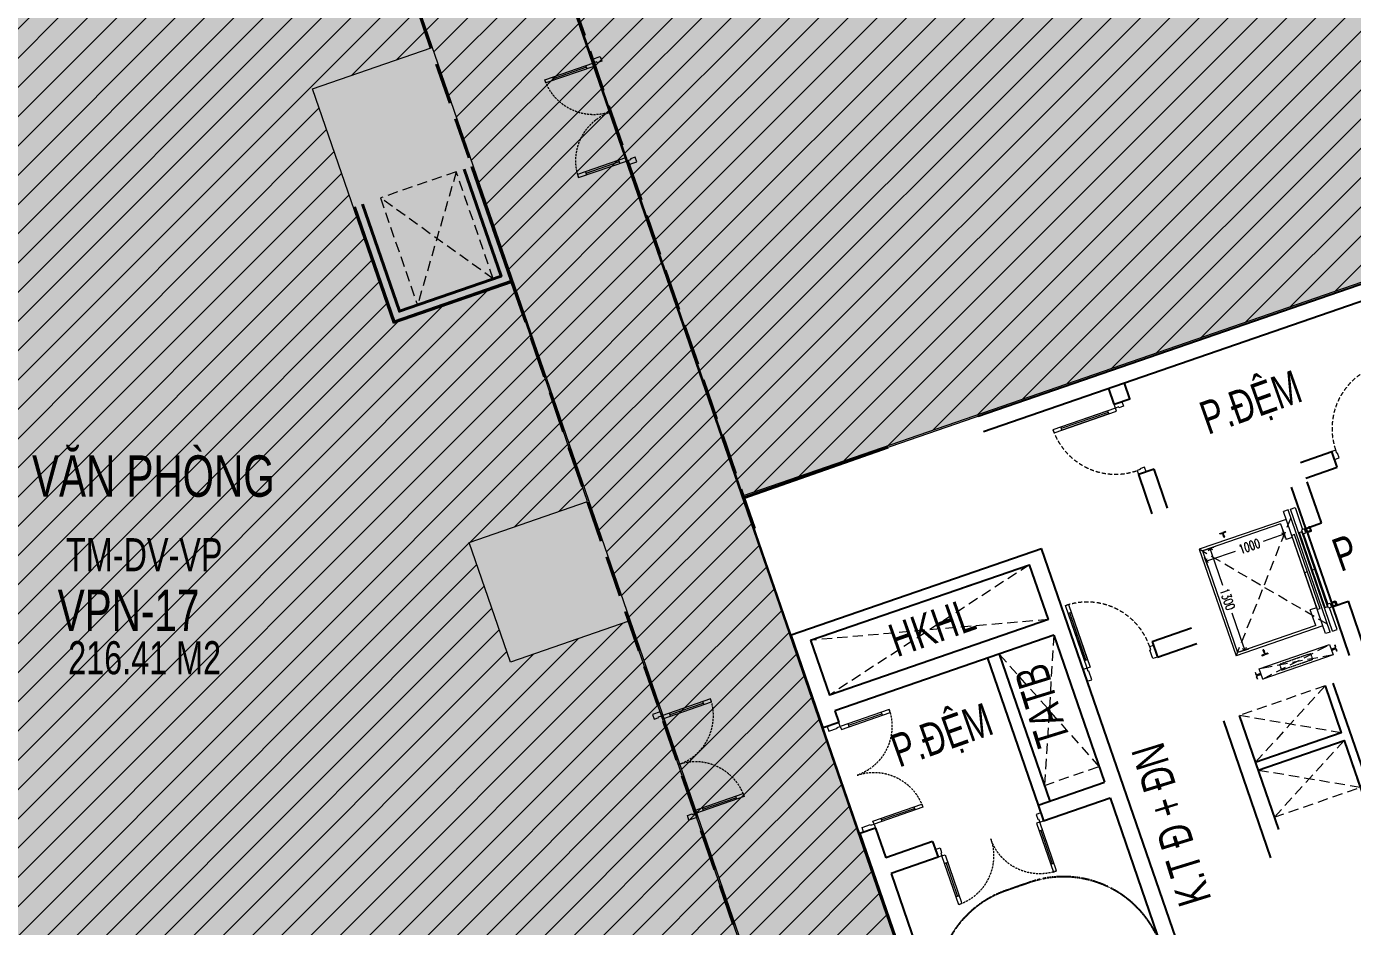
# Model space of a CAD drawing. Header units: millimetres. Extents: x -11451263 to 11578383104, y -507 to 1450429.
# Drawn here: x 12378644 to 12394672, y 1039488 to 1050364 of the extents above; entities that cross this region are included whole.
import ezdxf
from ezdxf.enums import TextEntityAlignment as Align

# ---------------------------------------------------------------- set-up
doc = ezdxf.new("R2010")
doc.units = ezdxf.units.MM
doc.header["$MEASUREMENT"] = 0
for name, pattern in [('DASH', [0.35, 0.25, -0.1]), ('HIDDEN', [0.375, 0.25, -0.125]), ('Xref_ST_MBDV Cot vach 30.7.2022$0$HIDDEN', [0.375, 0.25, -0.125]), ('Xref_ST_MBDV Cot vach 30.7.2022$0$HIDDEN2', [0.1875, 0.125, -0.0625]), ('Xref_ST_MBDV Cot vach 30.7.2022$0$PHANTOMX2', [5, 2.5, -0.5, 0.5, -0.5, 0.5, -0.5])]:
    doc.linetypes.add(name, pattern=pattern)
doc.layers.get('0').update_dxf_attribs({"linetype": 'CONTINUOUS', "lineweight": 13})
doc.layers.get('Defpoints').update_dxf_attribs({"color": 5, "linetype": 'CONTINUOUS', "lineweight": 13})
for name, color, linetype, lineweight in [('A-DOOR', 1, 'CONTINUOUS', 9), ('CUA', 37, 'CONTINUOUS', 13), ('DO DIEN TICH THONG THUY', 141, 'CONTINUOUS', 13), ('KT-Chu viet', 255, 'CONTINUOUS', 20), ('KT-Chu viet 2', 6, 'CONTINUOUS', 20), ('KT-Net cat', 1, 'CONTINUOUS', 40), ('KT-Net to mau', 159, 'CONTINUOUS', 18), ('SPE-MEP-HVAC', 140, 'CONTINUOUS', 0), ('Xref_ST_MBDV Cot vach 30.7.2022$0$CUA', 37, 'CONTINUOUS', 13), ('Xref_ST_MBDV Cot vach 30.7.2022$0$KT-Noi that', 36, 'CONTINUOUS', 9)]:
    doc.layers.add(name, color=color, linetype=linetype, lineweight=lineweight)
for name, color, linetype in [('Xref_ST_MBDV Cot vach 30.7.2022$0$KT-Net cot vach', 6, 'CONTINUOUS'), ('Xref_ST_MBDV Cot vach 30.7.2022$0$KT-Net manh', 139, 'CONTINUOUS'), ('Xref_ST_MBDV Cot vach 30.7.2022$0$KT-Text', 7, 'CONTINUOUS'), ('Xref_ST_MBDV Cot vach 30.7.2022$0$KT-Tuong', 1, 'CONTINUOUS')]:
    doc.layers.add(name, color=color, linetype=linetype)
doc.styles.add('Xref_ST_MBDV Cot vach 30.7.2022$0$Arial', font='arial.ttf', dxfattribs={"width": 0.7})
doc.styles.add('Xref_ST_MBDV Cot vach 30.7.2022$0$DIM', font='vnsimli.shx', dxfattribs={"width": 0.7})
doc.dimstyles.new('Xref_ST_MBDV Cot vach 30.7.2022$0$CCU 1-100 A1', dxfattribs={"dimscale": 100, "dimtxt": 2.2, "dimasz": 1, "dimexe": 1, "dimexo": 0, "dimgap": 1, "dimtad": 1, "dimdec": 0, "dimdsep": 46, "dimtxsty": 'Xref_ST_MBDV Cot vach 30.7.2022$0$DIM', "dimblk1": 'Xref_ST_MBDV Cot vach 30.7.2022$0$_ARCHTICK', "dimblk2": 'Xref_ST_MBDV Cot vach 30.7.2022$0$_ARCHTICK', "dimsah": 1, "dimcen": 0, "dimdle": 1, "dimclrd": 256, "dimclre": 256, "dimclrt": 31, "dimadec": 0, "dimazin": 0, "dimtfac": 1, "dimtdec": 0, "dimtix": 1, "dimtmove": 2, "dimatfit": 3, "dimldrblk": 'Xref_ST_MBDV Cot vach 30.7.2022$0$_ARCHTICK', "dimfxl": 0, "dimtolj": 1, "dimarcsym": 0})
pattern_1 = [(45, (0, 0), (-176.7766952966369, 176.7766952966369), [])]

# ---------------------------------------------------------------- blocks, each defined once
blk = doc.blocks.new('*U273')
for p, q in [((-1260.000000000004, 525.000000000002), (-1300.000000000004, 525.000000000002)), ((-1280.000000000004, 100.0000000000002), (-1280.000000000004, 525.000000000002)), ((-90.00000000000001, 525.0000000000018), (-50.00000000000001, 525.0000000000018)), ((-70, 100), (-70.00000000000001, 525.0000000000018)), ((-1260.000000000004, 100.0000000000002), (-1300.000000000004, 100.0000000000002)), ((-90, 100), (-50, 100))]:
    blk.add_line(p, q)
for points in [[(-1300.000000000004, 1.776356839400256e-13), (-1260.000000000004, 1.776356839400256e-13), (-1260.000000000004, 625.000000000002), (-1300.000000000004, 625.000000000002)], [(-50, 0), (-90, 0), (-90.00000000000001, 625.0000000000018), (-49.99999999999979, 625.0000000000018)], [(-1350.000000000004, -100.0000000004901), (-1290.000000000004, -100.00000000049), (-1290.000000000004, -39.99999999999982), (-1300.000000000004, -39.99999999999982), (-1300.000000000004, 1.776356839400256e-13), (-1350.000000000004, 2.060573933704296e-13)], [(0, -100.0000000004902), (-60, -100.0000000004902), (-60, -40), (-50, -40), (-50, 0), (0, 0)]]:
    blk.add_lwpolyline(points, close=True)
at = {"linetype": 'Xref_ST_MBDV Cot vach 30.7.2022$0$HIDDEN2', "ltscale": 200}
for centre, radius, start, end in [((-1300.000000001013, -1.091216006443577e-09), 625.00000000124, 7.016709298534867e-15, 89.99996073224838), ((-49.99999999983451, -2.645705876602741e-10), 625.000000000419, 90.00003926775162, 180)]:
    blk.add_arc(centre, radius, start, end, dxfattribs=at)
blk = doc.blocks.new('nt3-4-5')
at = {"layer": 'KT-Net cat', "linetype": 'DASH', "ltscale": 2000}
for p, q in [((806048.60248385, 49332.81345429085), (813065.0400628168, 29009.92972562276)), ((807852.9808270112, 38590.87131576193), (813435.8862205427, 22420.16703621461))]:
    blk.add_line(p, q, dxfattribs=at)
at = {"layer": 'KT-Net cat'}
for points in [[(809650.2733297329, 33385.0717344291), (810130.0018579662, 31995.55362250004), (808712.1262480412, 31506.03472114319), (808232.3977197576, 32895.55283322034)], [(808326.9227604195, 32928.18742664414), (808774.0166952796, 31633.19435522845), (810002.8422238808, 32057.44406973757), (809555.748289071, 33352.43714100542)]]:
    blk.add_lwpolyline(points, dxfattribs=at)
at = {"layer": 'Xref_ST_MBDV Cot vach 30.7.2022$0$KT-Tuong'}
blk.add_line((812933.9602688458, 29387.84296401637), (813000.3127134554, 29199.16687540838), dxfattribs=at)
at = {"layer": 'CUA', "xscale": -0.9999999999999829, "rotation": 109.0471379540031}
blk.add_blockref('*U273', (811547.5326837692, 33405.34059828008), dxfattribs=at)
at = {"layer": 'CUA', "rotation": 289.0471381025252}
blk.add_blockref('*U273', (812368.2141407225, 25517.30237011099), dxfattribs=at)
blk = doc.blocks.new('*U424')
at = {"linetype": 'HIDDEN', "ltscale": 500}
for p, q in [((1679.999987728815, 700), (0, 0)), ((0, 700), (1679.999987728815, 0))]:
    blk.add_line(p, q, dxfattribs=at)
blk.add_lwpolyline([(0, 700), (1679.999987728815, 700), (1679.999987728815, 0), (0, 0)], close=True, dxfattribs=at)
blk = doc.blocks.new('*U425')
at = {"linetype": 'HIDDEN', "ltscale": 500}
for p, q in [((700, 2799.999999945461), (0, 0)), ((0, 2799.999999945461), (700, 0))]:
    blk.add_line(p, q, dxfattribs=at)
blk.add_lwpolyline([(0, 2799.999999945461), (700, 2799.999999945461), (700, 0), (0, 0)], close=True, dxfattribs=at)
blk = doc.blocks.new('*U428')
at = {"linetype": 'HIDDEN', "ltscale": 500}
for p, q in [((1370, 970), (0, 0)), ((0, 970), (1370, 0))]:
    blk.add_line(p, q, dxfattribs=at)
blk.add_lwpolyline([(0, 970), (1370, 970), (1370, 0), (0, 0)], close=True, dxfattribs=at)
blk = doc.blocks.new('*U423')
at = {"linetype": 'HIDDEN', "ltscale": 500}
for p, q in [((600, 1100), (0, 0)), ((0, 1100), (600, 0))]:
    blk.add_line(p, q, dxfattribs=at)
blk.add_lwpolyline([(0, 1100), (600, 1100), (600, 0), (0, 0)], close=True, dxfattribs=at)
blk = doc.blocks.new('*U287')
blk.add_line((-70, 100), (-69.99999999999994, 699.9999999999966))
for points in [[(-50, 0), (-49.99999999999994, 799.9999999999966), (-89.99999999999994, 799.9999999999966), (-90, 0)], [(-50, 100), (-90, 100), (-89.99999999999994, 699.9999999999966), (-49.99999999999994, 699.9999999999966)], [(-899.9999999999966, -99.99999999999963), (-839.9999999999966, -99.9999999999996), (-839.9999999999966, -39.99999999999989), (-849.9999999999966, -39.99999999999989), (-849.9999999999966, 1.136868377216156e-13), (-899.9999999999966, 1.421085471520196e-13)], [(0, -99.99999999999972), (-60, -99.99999999999969), (-60, -40), (-50, -40), (-50, 0), (0, 0)]]:
    blk.add_lwpolyline(points, close=True)
at = {"linetype": 'Xref_ST_MBDV Cot vach 30.7.2022$0$HIDDEN', "ltscale": 200}
blk.add_arc((-50, 0), 799.9999999999967, 90, 180, dxfattribs=at)
blk = doc.blocks.new('*U288')
blk.add_line((-70, 100), (-69.99999999999994, 699.9999999999966))
for points in [[(-50, 0), (-49.99999999999994, 799.9999999999966), (-89.99999999999994, 799.9999999999966), (-90, 0)], [(-50, 100), (-90, 100), (-89.99999999999994, 699.9999999999966), (-49.99999999999994, 699.9999999999966)], [(-899.9999999999966, -99.99999999999963), (-839.9999999999966, -99.9999999999996), (-839.9999999999966, -39.99999999999989), (-849.9999999999966, -39.99999999999989), (-849.9999999999966, 1.136868377216156e-13), (-899.9999999999966, 1.421085471520196e-13)], [(0, -99.99999999999972), (-60, -99.99999999999969), (-60, -40), (-50, -40), (-50, 0), (0, 0)]]:
    blk.add_lwpolyline(points, close=True)
at = {"linetype": 'Xref_ST_MBDV Cot vach 30.7.2022$0$HIDDEN', "ltscale": 200}
blk.add_arc((-50, 0), 799.9999999999967, 90, 180, dxfattribs=at)
blk = doc.blocks.new('*U289')
blk.add_line((-70, 100), (-69.99999999999994, 699.9999999999966))
for points in [[(-50, 0), (-49.99999999999994, 799.9999999999966), (-89.99999999999994, 799.9999999999966), (-90, 0)], [(-50, 100), (-90, 100), (-89.99999999999994, 699.9999999999966), (-49.99999999999994, 699.9999999999966)], [(-899.9999999999966, -99.99999999999963), (-839.9999999999966, -99.9999999999996), (-839.9999999999966, -39.99999999999989), (-849.9999999999966, -39.99999999999989), (-849.9999999999966, 1.136868377216156e-13), (-899.9999999999966, 1.421085471520196e-13)], [(0, -99.99999999999972), (-60, -99.99999999999969), (-60, -40), (-50, -40), (-50, 0), (0, 0)]]:
    blk.add_lwpolyline(points, close=True)
at = {"linetype": 'Xref_ST_MBDV Cot vach 30.7.2022$0$HIDDEN', "ltscale": 200}
blk.add_arc((-50, 0), 799.9999999999967, 90, 180, dxfattribs=at)
blk = doc.blocks.new('*U274')
for p, q in [((-1260.000000000004, 525.000000000002), (-1300.000000000004, 525.000000000002)), ((-1280.000000000004, 100.0000000000002), (-1280.000000000004, 525.000000000002)), ((-90.00000000000001, 525.0000000000018), (-50.00000000000001, 525.0000000000018)), ((-70, 100), (-70.00000000000001, 525.0000000000018)), ((-1260.000000000004, 100.0000000000002), (-1300.000000000004, 100.0000000000002)), ((-90, 100), (-50, 100))]:
    blk.add_line(p, q)
for points in [[(-1300.000000000004, 1.776356839400256e-13), (-1260.000000000004, 1.776356839400256e-13), (-1260.000000000004, 625.000000000002), (-1300.000000000004, 625.000000000002)], [(-50, 0), (-90, 0), (-90.00000000000001, 625.0000000000018), (-49.99999999999979, 625.0000000000018)], [(-1350.000000000004, -149.9999999999989), (-1290.000000000004, -149.9999999999989), (-1290.000000000004, -39.99999999999982), (-1300.000000000004, -39.99999999999982), (-1300.000000000004, 1.776356839400256e-13), (-1350.000000000004, 2.060573933704296e-13)], [(0, -149.9999999999991), (-60, -149.9999999999991), (-60, -40), (-50, -40), (-50, 0), (0, 0)]]:
    blk.add_lwpolyline(points, close=True)
at = {"linetype": 'Xref_ST_MBDV Cot vach 30.7.2022$0$HIDDEN2', "ltscale": 200}
for centre, radius, start, end in [((-1300.000000001013, -1.091216006443577e-09), 625.00000000124, 7.016709298534867e-15, 89.99996073224838), ((-49.99999999983451, -2.645705876602741e-10), 625.000000000419, 90.00003926775162, 180)]:
    blk.add_arc(centre, radius, start, end, dxfattribs=at)
blk = doc.blocks.new('*U293')
blk.add_line((-70, 100), (-69.99999999999994, 699.9999999999966))
for points in [[(-50, 0), (-49.99999999999994, 799.9999999999966), (-89.99999999999994, 799.9999999999966), (-90, 0)], [(-50, 100), (-90, 100), (-89.99999999999994, 699.9999999999966), (-49.99999999999994, 699.9999999999966)], [(-899.9999999999966, -99.99999999999963), (-839.9999999999966, -99.9999999999996), (-839.9999999999966, -39.99999999999989), (-849.9999999999966, -39.99999999999989), (-849.9999999999966, 1.136868377216156e-13), (-899.9999999999966, 1.421085471520196e-13)], [(0, -99.99999999999972), (-60, -99.99999999999969), (-60, -40), (-50, -40), (-50, 0), (0, 0)]]:
    blk.add_lwpolyline(points, close=True)
at = {"linetype": 'Xref_ST_MBDV Cot vach 30.7.2022$0$HIDDEN', "ltscale": 200}
blk.add_arc((-50, 0), 799.9999999999967, 90, 180, dxfattribs=at)
blk = doc.blocks.new('*U271')
blk.add_line((70, 100), (70, 699.9999999999966))
for points in [[(50, 0), (50, 799.9999999999966), (90, 799.9999999999966), (90, 0)], [(50, 100), (90, 100), (90, 699.9999999999966), (50, 699.9999999999966)], [(0, -149.9999999999979), (60, -149.9999999999979), (60, -40), (50, -40), (50, 0), (0, 0)], [(899.9999999999966, -149.9999999999978), (839.9999999999966, -149.9999999999978), (839.9999999999966, -39.99999999999989), (849.9999999999966, -39.99999999999989), (849.9999999999966, 1.136868377216156e-13), (899.9999999999966, 1.421085471520196e-13)]]:
    blk.add_lwpolyline(points, close=True)
at = {"linetype": 'Xref_ST_MBDV Cot vach 30.7.2022$0$HIDDEN', "ltscale": 200}
blk.add_arc((50, 0), 799.9999999999967, 7.016709298534877e-15, 90, dxfattribs=at)
blk = doc.blocks.new('*U294')
blk.add_line((-70, 100), (-69.99999999999994, 699.9999999999966))
for points in [[(-50, 0), (-49.99999999999994, 799.9999999999966), (-89.99999999999994, 799.9999999999966), (-90, 0)], [(-50, 100), (-90, 100), (-89.99999999999994, 699.9999999999966), (-49.99999999999994, 699.9999999999966)], [(-899.9999999999966, -99.99999999999963), (-839.9999999999966, -99.9999999999996), (-839.9999999999966, -39.99999999999989), (-849.9999999999966, -39.99999999999989), (-849.9999999999966, 1.136868377216156e-13), (-899.9999999999966, 1.421085471520196e-13)], [(0, -99.99999999999972), (-60, -99.99999999999969), (-60, -40), (-50, -40), (-50, 0), (0, 0)]]:
    blk.add_lwpolyline(points, close=True)
at = {"linetype": 'Xref_ST_MBDV Cot vach 30.7.2022$0$HIDDEN', "ltscale": 200}
blk.add_arc((-50, 0), 799.9999999999967, 90, 180, dxfattribs=at)
blk = doc.blocks.new('thangkn')
at = {"layer": 'Xref_ST_MBDV Cot vach 30.7.2022$0$KT-Net manh', "linetype": 'Xref_ST_MBDV Cot vach 30.7.2022$0$HIDDEN'}
blk.add_lwpolyline([(405214.5873625558, -374755.2834466269, 0.4141313066799707), (403625.3544954862, -373981.5622080141), (403341.2541937698, -374079.6473055717, 0.4141313427087546), (402567.8862239365, -375669.052062216, 1.000029217103996)], format="xyb", dxfattribs=at)
at = {"layer": 'Xref_ST_MBDV Cot vach 30.7.2022$0$KT-Tuong'}
for p, q in [((405127.6799219586, -368987.8821878354), (404938.6298406273, -369053.1513746607)), ((404938.6298406273, -369053.1513746607), (405101.8029145151, -369525.776887401)), ((405290.8530449979, -369460.5078429424), (405127.6799219586, -368987.8821878348)), ((406961.6006661505, -369703.5553020533), (406790.2748098448, -369207.3155196569)), ((407150.6476440206, -369638.2871866887), (406979.321787715, -369142.0474042953)), ((406961.6006661505, -369703.5553020536), (407150.6476440206, -369638.2871866887)), ((400740.5795532335, -370989.1642076627), (403765.380862141, -369944.8572157846)), ((406186.4279097077, -376957.3414137866), (403765.380862141, -369944.8572157846)), ((400975.3180653434, -371056.2300777659), (403622.0192029346, -370142.4614625317)), ((403850.4613580722, -370804.1367467581), (403622.0192029346, -370142.4614625317)), ((407287.9466002919, -370648.8057087024), (407476.9935781602, -370583.5375933388)), ((407491.9070500117, -371239.570531764), (407287.9466002919, -370648.8057087024)), ((407680.9540278818, -371174.3024164023), (407476.9935781602, -370583.5375933388)), ((403850.4613580722, -370804.1367467573), (401203.7602192387, -371717.9053624207)), ((401128.9312148597, -372114.0121915757), (400740.5795532335, -370989.1642076623)), ((403915.7305446863, -370993.1868281615), (401269.0294060688, -371906.9554437506)), ((403915.7305446863, -370993.1868281615), (404530.3430694025, -372769.8805026197)), ((405105.6251293384, -371069.0214850446), (405578.2539894376, -370905.8472554806)), ((400975.3180653434, -371056.2300777655), (401203.7602192387, -371717.9053624207)), ((405105.6251293384, -371069.0214850446), (405170.8943161648, -371258.0715663749)), ((405170.8943161666, -371258.0715663745), (405643.5231762659, -371094.8973368105)), ((403112.3166361637, -371271.0594764128), (403726.9291608781, -373047.7531508717)), ((403254.0552600324, -371221.6289820587), (403868.6677847486, -372998.3226565169)), ((401317.9812961891, -372048.7430047477), (401128.9312148597, -372114.0121915757)), ((407485.7052399293, -372140.9443153816), (407518.3398333378, -372235.469356047)), ((403726.9291608781, -373047.7531508717), (404530.3430694025, -372769.8805026197)), ((403792.1494105775, -373236.3246279677), (404595.6122562289, -372958.9305839494)), ((404595.6122562289, -372958.9305839494), (406537.0933752842, -378586.0219864576)), ((403726.8802237492, -373047.2745466381), (403726.8802237492, -373047.2745466381)), ((403726.9291608781, -373047.7531508717), (403792.1494105775, -373236.3246279677)), ((401758.5483072754, -373324.8310537245), (401569.498225946, -373390.1002405516)), ((401569.498225946, -373390.1002405516), (404280.745045675, -381243.1386601606)), ((401758.5483072754, -373324.8310537245), (401883.641930785, -373683.6491182084)), ((402450.7921747733, -373487.8415577256), (401883.641930785, -373683.6491182088)), ((402450.7921747733, -373487.8415577256), (402516.0613615997, -373676.8916390559)), ((402516.0613615997, -373676.8916390559), (401948.9111176115, -373872.6991995391)), ((401948.9111176115, -373872.6991995391), (404422.8842295334, -381043.1386601608))]:
    blk.add_line(p, q, dxfattribs=at)
for points in [[(403001.9616377335, -368346.4855519165), (407822.73869876, -366682.1212922573)], [(408221.1114215124, -368448.8415663345), (407698.9578042533, -366936.4405604156), (403067.2308245581, -368535.5356332469)], [(404644.9184999149, -368202.426008672), (404833.9685812443, -368137.1568218443), (404768.6994119734, -367948.1067913622)], [(404644.9184999149, -368202.426008672), (404579.6493306402, -368013.3759781874)], [(406897.7352720797, -368905.7347096545), (407275.8786447532, -368775.1814178284)], [(407341.1478315853, -368964.2314991695), (407275.878644757, -368775.1814178398)], [(406963.0044589043, -369094.7847909853), (407341.1478315815, -368964.2314991581)], [(407195.3726387788, -371606.4286648056), (407391.1801992618, -372173.5789087948), (406351.4047519397, -372532.5594363335)], [(407289.8976794444, -371573.7940713922), (407485.7052399293, -372140.9443153816)], [(401269.0294060688, -371906.9554437506), (401317.9812961891, -372048.7430047477)], [(406155.5971914642, -371965.4091923579), (406631.2557123899, -373343.1386606831)], [(405966.5471101347, -372030.6783791861), (406537.0933762379, -373683.2471218319)], [(406384.0393453557, -372627.0844769981), (407423.8147926759, -372268.1039494585), (407794.968515113, -373343.1386606826)], [(407518.3398333397, -372235.4693560472), (407900.7605880909, -373343.1386606826)]]:
    blk.add_lwpolyline(points, dxfattribs=at)
at = {"layer": 'A-DOOR'}
for name, p, rotation in [('*U289', (408126.6040107459, -368481.4700771146), 19.04713795321596), ('*U287', (404644.9184999149, -368202.4260086722), 109.0471379532148), ('*U288', (404644.9184999149, -368202.4260086722), 109.0471379532148)]:
    blk.add_blockref(name, p, dxfattribs=dict(at, rotation=rotation))
at = {"layer": 'Xref_ST_MBDV Cot vach 30.7.2022$0$CUA'}
for name, p, rotation in [('*U294', (408126.6040107422, -368481.4700771138), 19.04713795321594), ('*U293', (404644.9184999149, -368202.426008672), 109.0471379532148), ('*U271', (404271.2170600612, -371409.9953461018), 19.04713795398084)]:
    blk.add_blockref(name, p, dxfattribs=dict(at, rotation=rotation))
for name, p, xscale, rotation in [('*U274', (401317.9812961891, -372048.7430047477), -0.9999999999999989, 289.0471379539868), ('*U273', (403792.1494105775, -373236.3246279677), -1, 199.0471379539868)]:
    blk.add_blockref(name, p, dxfattribs=dict(at, xscale=xscale, rotation=rotation))
at = {"layer": 'Xref_ST_MBDV Cot vach 30.7.2022$0$KT-Text', "style": 'Xref_ST_MBDV Cot vach 30.7.2022$0$Arial', "width": 0.7}
for s, rotation, p in [('P.ĐỆM', 19.58286399715231, (405779.0092356913, -368574.5995439423)), ('P. RÁC', 19.58286399715231, (407381.4433347769, -370230.9221179601)), ('K.T Đ + ĐN', 107.1701422422307, (405823.4337077104, -374185.9743128566))]:
    blk.add_text(s, height=400, rotation=rotation, dxfattribs=at).set_placement(p)
for s, rotation, p in [('HKHL', 19.58286399715225, (402510.9749896135, -371087.2245489957)), ('TATB', 107.1701422422307, (403962.2986433264, -371785.6733282293)), ('P.ĐỆM', 19.58286399715225, (402627.8162716124, -372387.655526557))]:
    blk.add_text(s, height=400, rotation=rotation, dxfattribs=at).set_placement(p, align=Align.CENTER)
blk = doc.blocks.new('Xref_ST_MBDV Cot vach 30.7.2022$0$_Open90')
at = {"color": 0, "linetype": 'ByBlock', "lineweight": -2}
for p, q in [((0, 0), (-1, 0)), ((-0.5, 0.5), (0, 0)), ((0, 0), (-0.5, -0.5))]:
    blk.add_line(p, q, dxfattribs=at)
blk = doc.blocks.new('*D341')
at = {"layer": 'Defpoints', "color": 5, "transparency": 16777216}
for p, q in [((608.4696230532866, 1180.009992982332), (506.884255840516, 1180.009992982332)), ((556.8842558405161, 1130.009992982332), (556.8842558405161, 913.3433263156655)), ((556.8842558405163, 230.0099929823319), (556.8842558405162, 556.6766596489987)), ((645.5352684167594, 180.0099929823319), (506.8842558405162, 180.0099929823319))]:
    blk.add_line(p, q, dxfattribs=at)
at = {"layer": 'Defpoints', "color": 0, "transparency": 16777216}
for p in [(556.8842558405161, 1180.009992982332), (608.4696230532866, 1180.009992982332), (645.5352684167594, 180.0099929823319)]:
    blk.add_point(p, dxfattribs=at)
at = {"layer": 'Defpoints', "color": 5, "transparency": 16777216, "xscale": 50, "yscale": 50, "zscale": 50}
for p, rotation in [((556.8842558405161, 1180.009992982332), 90), ((556.8842558405163, 180.0099929823319), 270)]:
    blk.add_blockref('Xref_ST_MBDV Cot vach 30.7.2022$0$_Open90', p, dxfattribs=dict(at, rotation=rotation))
at = {"layer": 'Defpoints', "color": 5, "transparency": 16777216, "insert": (556.8842558409233, 735.0099929823318), "char_height": 110, "attachment_point": 5, "rotation": 90, "style": 'Xref_ST_MBDV Cot vach 30.7.2022$0$DIM'}
blk.add_mtext('\\A1;1000', dxfattribs=at)
blk = doc.blocks.new('Xref_ST_MBDV Cot vach 30.7.2022$0$_ARCHTICK')
at = {"color": 0, "linetype": 'ByBlock', "const_width": 0.15}
blk.add_lwpolyline([(-0.5, -0.5), (0.5, 0.5)], dxfattribs=at)
blk = doc.blocks.new('*D342')
at = {"layer": 'Defpoints', "color": 5, "transparency": 16777216}
for p, q in [((424.9976681027765, 204.57588173363), (424.9976681027765, 325.6917122492287)), ((1724.997668102791, 204.57588173363), (1724.997668102791, 325.6917122492287)), ((474.9976681027765, 275.6917122492287), (896.6643347695014, 275.6917122492287)), ((1674.997668102791, 275.6917122492287), (1253.331001436168, 275.6917122492287))]:
    blk.add_line(p, q, dxfattribs=at)
at = {"layer": 'Defpoints', "color": 0, "transparency": 16777216}
for p in [(424.9976681027765, 204.57588173363), (1724.997668102791, 275.6917122492287), (1724.997668102791, 204.57588173363)]:
    blk.add_point(p, dxfattribs=at)
at = {"layer": 'Defpoints', "color": 5, "transparency": 16777216, "xscale": 50, "yscale": 50, "zscale": 50, "rotation": 180}
blk.add_blockref('Xref_ST_MBDV Cot vach 30.7.2022$0$_Open90', (424.9976681027765, 275.6917122492287), dxfattribs=at)
at = {"layer": 'Defpoints', "color": 5, "transparency": 16777216, "xscale": 50, "yscale": 50, "zscale": 50}
blk.add_blockref('Xref_ST_MBDV Cot vach 30.7.2022$0$_Open90', (1724.997668102791, 275.6917122492287), dxfattribs=at)
at = {"layer": 'Defpoints', "color": 5, "transparency": 16777216, "insert": (1074.997668102835, 275.6917122478608), "char_height": 110, "attachment_point": 5, "style": 'Xref_ST_MBDV Cot vach 30.7.2022$0$DIM'}
blk.add_mtext('\\A1;1300', dxfattribs=at)
blk = doc.blocks.new('l3 hatch s')
at = {"true_color": 0xf28888}
h = blk.add_hatch(color=11, dxfattribs=at)
h.dxf.hatch_style = 1
edge = h.paths.add_edge_path()
edge.add_line((12427743.93207999, 1045159.335231628), (12427743.93207999, 1043199.335231976))
edge.add_line((12427743.93207999, 1043199.335231976), (12423483.10186311, 1043199.335231976))
edge.add_line((12423483.10186311, 1043199.335231976), (12423483.10186321, 1035889.335231977))
edge.add_line((12423483.10186321, 1035889.335231977), (12425833.10186311, 1035889.335231977))
edge.add_line((12425833.10186311, 1035889.335231977), (12425833.10186311, 1032759.335231977))
edge.add_line((12425833.10186311, 1032759.335231977), (12420083.10186321, 1032759.335232132))
edge.add_line((12420083.10186321, 1032759.335232132), (12420083.10186311, 1043199.335231976))
edge.add_line((12420083.10186311, 1043199.335231976), (12411783.10186322, 1043199.335231976))
edge.add_line((12411783.10186322, 1043199.335231976), (12402983.10187339, 1043199.335231973))
edge.add_line((12402983.10187339, 1043199.335231973), (12402983.10187404, 1032759.335231656))
edge.add_line((12402983.10187404, 1032759.335231656), (12391426.75352686, 1032759.335226429))
edge.add_line((12391426.75352686, 1032759.335226429), (12387311.67748795, 1044676.763611118))
edge.add_line((12387311.67748795, 1044676.763611118), (12396015.73602988, 1047681.823536185))
edge.add_line((12396015.73602988, 1047681.823536185), (12395888.27051816, 1047958.496386115))
edge.add_line((12395888.27051816, 1047958.496386115), (12394156.45965437, 1052964.263389262))
edge.add_line((12394156.45965437, 1052964.263389262), (12390415.77156344, 1063776.652551515))
edge.add_arc((12386995.21460338, 1062582.487866792), 3623.015209909685, 19.24481503154638, 77.73997349914457)
edge.add_line((12387764.55710049, 1066122.876451875), (12372716.51025684, 1070470.914150324))
edge.add_arc((12370014.20760749, 1044358.367101456), 26252.00093303444, 84.09167778418256, 110.0789514739209)
edge.add_line((12361001.5103071, 1069014.782906671), (12346965.45274666, 1064163.902084392))
edge.add_line((12346965.45274666, 1064163.902084392), (12331570.44618416, 1058865.156204038))
edge.add_arc((12332694.94572461, 1055598.028819979), 3455.230898239847, 108.9927464070097, 207.6901537578165)
edge.add_line((12329635.43034345, 1053992.417972793), (12337591.73852141, 1040613.919644385))
edge.add_arc((12340281.6702021, 1042213.645181881), 3129.673184554488, 210.7403138639316, 249.8652508296826)
edge.add_line((12339204.34536745, 1039275.239926853), (12340372.2428851, 1038820.509668125))
edge.add_arc((12341927.72943607, 1043759.749798699), 5178.381163811143, 252.5195205355476, 282.6490354977182)
edge.add_line((12343061.6829601, 1038707.049443141), (12357370.60348346, 1043643.750816458))
edge.add_line((12357370.60348346, 1043643.750816458), (12357075.15990278, 1044499.49355896))
edge.add_line((12357075.15990278, 1044499.49355896), (12354442.1693198, 1043590.458486743))
edge.add_line((12354442.1693198, 1043590.458486743), (12351309.24835195, 1052664.862390919))
edge.add_line((12351309.24835195, 1052664.862390919), (12358020.52623315, 1054981.918540711))
edge.add_line((12358020.52623315, 1054981.918540711), (12362489.66773493, 1056517.447935844))
edge.add_line((12362489.66773493, 1056517.447935844), (12364554.39885831, 1050535.269754993))
edge.add_line((12364554.39885831, 1050535.269754993), (12367392.16029849, 1051515.001596804))
edge.add_line((12367392.16029849, 1051515.001596804), (12365328.21703119, 1057488.381201772))
edge.add_line((12365328.21703119, 1057488.381201772), (12379313.1651918, 1062330.330531801))
edge.add_line((12379313.1651918, 1062330.330531801), (12382230.69784286, 1053879.791896309))
edge.add_line((12382230.69784286, 1053879.791896309), (12376932.5970019, 1052050.632492199))
edge.add_line((12376932.5970019, 1052050.632492199), (12376663.3592467, 1052830.470909251))
edge.add_line((12376663.3592467, 1052830.470909251), (12370423.63876195, 1050694.912007549))
edge.add_line((12370423.63876195, 1050694.912007549), (12365815.54302036, 1049103.975575727))
edge.add_line((12365815.54302036, 1049103.975575727), (12365239.70539832, 1050771.870559112))
edge.add_line((12365239.70539832, 1050771.870559112), (12364554.39885831, 1050535.269754993))
edge.add_line((12364554.39885831, 1050535.269754993), (12362489.66773493, 1056517.447935844))
edge.add_line((12362489.66773493, 1056517.447935844), (12358020.52623315, 1054981.918540711))
edge.add_line((12358020.52623315, 1054981.918540711), (12359064.83322671, 1051957.117226986))
edge.add_line((12359064.83322671, 1051957.117226986), (12358025.35405636, 1051598.238984955))
edge.add_line((12358025.35405636, 1051598.238984955), (12360302.47490958, 1045614.51850724))
edge.add_line((12360302.47490958, 1045614.51850724), (12360113.67175848, 1045548.534094993))
edge.add_line((12360113.67175848, 1045548.534094993), (12360409.15655098, 1044692.077912613))
edge.add_line((12360409.15655098, 1044692.077912613), (12360714.10285444, 1044797.287025531))
edge.add_arc((12364265.61520688, 1030915.633193788), 14328.76662849495, 63.158822770865925, 104.3508490833641, ccw=False)
edge.add_arc((12364265.61520689, 1030915.633193795), 14328.76662848321, 31.652572609600384, 63.15882277089207, ccw=False)
edge.add_line((12376462.917396, 1038434.899940033), (12379305.05045863, 1030221.7962032))
edge.add_line((12379305.05045863, 1030221.7962032), (12382458.35132465, 1031311.137035675))
edge.add_line((12382458.35132465, 1031311.137035675), (12381968.83163419, 1032729.012371012))
edge.add_line((12381968.83163419, 1032729.012371012), (12386411.50925465, 1034262.838766793))
edge.add_line((12386411.50925465, 1034262.838766793), (12387357.91254431, 1031521.612356144))
edge.add_line((12387357.91254431, 1031521.612356144), (12382915.23563344, 1029987.786464562))
edge.add_line((12382915.23563344, 1029987.786464562), (12382458.35132465, 1031311.137035675))
edge.add_line((12382458.35132465, 1031311.137035675), (12379305.05045863, 1030221.7962032))
edge.add_line((12379305.05045863, 1030221.7962032), (12380976.76995553, 1025390.915542661))
edge.add_arc((12385657.96413144, 1026868.048502314), 4908.716807183113, 197.5128920587686, 269.9282477995815)
edge.add_line((12385651.81688739, 1021959.335544265), (12430433.10187351, 1021959.335544266))
edge.add_line((12430433.10187351, 1021959.335544266), (12430932.09327316, 1021964.0157587))
edge.add_arc((12430700.03574842, 1026900.678599436), 4942.113990782013, 272.6913194268419, 368.0841976248047)
edge.add_line((12435593.03738807, 1027595.679068699), (12432234.25061567, 1043175.430534497))
edge.add_arc((12429148.81266331, 1041813.634721737), 3372.597692210492, 23.81485266890607, 82.75901229763427)
edge.add_line((12429573.90476113, 1045159.335231628), (12428473, 1045159.335231628))
edge.add_line((12428473, 1045159.335231628), (12427743.93207999, 1045159.335231628))
at = {"elevation": 2.780189594219186e-08}
blk.add_lwpolyline([(12402983.10187404, 1032759.335231656), (12391426.75352686, 1032759.335226429), (12387311.67748795, 1044676.763611118), (12396015.73602988, 1047681.823536185)], dxfattribs=at)
blk = doc.blocks.new('Xref_ST_MBDV Cot vach 30.7.2022$0$THANG MAY RAC 500KG')
at = {"layer": 'Xref_ST_MBDV Cot vach 30.7.2022$0$KT-Net manh'}
blk.add_line((574.9999999999854, 1449.996087761143), (1574.999999999985, 1450.003912238999), dxfattribs=at)
at = {"layer": 'Xref_ST_MBDV Cot vach 30.7.2022$0$KT-Net manh', "linetype": 'Continuous', "ltscale": 2}
blk.add_line((574.9999999999854, 1450.000000000102), (1575, 1450.000000000044), dxfattribs=at)
at = {"layer": 'Xref_ST_MBDV Cot vach 30.7.2022$0$KT-Net manh', "ltscale": 2}
for points in [[(574.9976681027765, 1460.009992982317), (574.9976681027765, 1450.009992982317), (624.9976681027765, 1450.009992982317), (624.9976681027765, 1500.009992982317), (574.9976681027765, 1500.009992982317), (574.9976681027765, 1490.009992982317), (584.9976681027765, 1490.009992982317), (584.9976681027765, 1491.609992982294), (576.5976681026368, 1491.609992982294), (576.5976681026368, 1498.409992982341), (623.3976681026834, 1498.409992982341), (623.3976681026834, 1451.609992982294), (576.5976681026368, 1451.609992982294), (576.5976681026368, 1458.409992982341), (584.9976681027765, 1458.409992982341), (584.9976681027765, 1460.009992982317)], [(1575.002331897194, 1460.009992982317), (1575.002331897194, 1450.009992982317), (1525.002331897194, 1450.009992982317), (1525.002331897194, 1500.009992982317), (1575.002331897194, 1500.009992982317), (1575.002331897194, 1490.009992982317), (1565.002331897194, 1490.009992982317), (1565.002331897194, 1491.609992982294), (1573.402331897334, 1491.609992982294), (1573.402331897334, 1498.409992982341), (1526.602331897288, 1498.409992982341), (1526.602331897288, 1451.609992982294), (1573.402331897334, 1451.609992982294), (1573.402331897334, 1458.409992982341), (1565.002331897194, 1458.409992982341), (1565.002331897194, 1460.009992982317)]]:
    blk.add_lwpolyline(points, close=True, dxfattribs=at)
at = {"layer": 'Xref_ST_MBDV Cot vach 30.7.2022$0$KT-Noi that', "linetype": 'Continuous', "ltscale": 2}
for p, q in [((294.9976681027765, 1410.009992982332), (574.9976681027765, 1410.009992982332)), ((294.9976681027765, 1350.009992982332), (294.9976681027765, 1410.009992982332)), ((1854.997668102791, 1350.009992982332), (294.9976681027765, 1350.009992982332)), ((1854.997668102791, 1320.009992982332), (294.9976681027765, 1320.009992982332)), ((294.9976681027765, 1320.009992982332), (294.9976681027765, 1260.009992982332)), ((1554.997668102777, 1391.263887737716), (594.9976681027765, 1391.263887737716)), ((594.9976681027765, 1361.009992982332), (594.9976681027765, 1391.263887737716)), ((1554.997668102777, 1361.009992982332), (594.9976681027765, 1361.009992982332)), ((1549.997668102777, 1298.009992982332), (599.9976681027765, 1298.009992982332)), ((599.9976681027765, 1298.009992982332), (599.9976681027765, 1264.009992982332)), ((1524.997668102777, 1405.009992982332), (624.9976681027765, 1405.009992982332)), ((1074.997668102777, 1361.009992982332), (1074.997668102777, 1391.263887737701)), ((1074.997668102777, 1264.009992982332), (1074.997668102777, 1298.009992982332)), ((1549.997668102777, 1298.009992982332), (1549.997668102777, 1264.009992982332)), ((1554.997668102777, 1361.009992982332), (1554.997668102777, 1391.263887737716)), ((1854.997668102791, 1410.009992982332), (1574.997668102777, 1410.009992982332)), ((1854.997668102791, 1350.009992982332), (1854.997668102791, 1410.009992982332)), ((1854.997668102791, 1320.009992982332), (1854.997668102791, 1260.009992982332)), ((1854.997668102791, 1260.009992982332), (294.9976681027765, 1260.009992982332)), ((393.9976681027765, 1260.009992982332), (393.9976681027765, 150.0099929823318)), ((424.9976681027765, 1180.009992982332), (424.9976681027765, 180.0099929823318)), ((424.9976681027765, 1180.009992982332), (624.9976681027765, 1180.009992982332)), ((1549.997668102777, 1264.009992982332), (599.9976681027765, 1264.009992982332)), ((624.9976681027765, 1260.009992982332), (624.9976681027765, 1180.009992982332)), ((1524.997668102777, 1260.009992982332), (1524.997668102777, 1180.009992982332)), ((1724.997668102791, 1180.009992982332), (1524.997668102777, 1180.009992982332)), ((1724.997668102791, 1180.009992982332), (1724.997668102791, 180.0099929823318)), ((1755.997668102791, 1260.009992982332), (1755.997668102791, 150.0099929823318)), ((424.9976681027765, 180.0099929823318), (1724.997668102791, 180.0099929823318)), ((393.9976681027765, 150.0099929823318), (1755.997668102791, 150.0099929823318))]:
    blk.add_line(p, q, dxfattribs=at)
at = {"layer": 'Xref_ST_MBDV Cot vach 30.7.2022$0$KT-Noi that', "linetype": 'Xref_ST_MBDV Cot vach 30.7.2022$0$HIDDEN', "ltscale": 500}
for p, q in [((393.9976681027765, 1320.009992982332), (1755.997668102791, 150.0099929823318)), ((1755.997668102791, 1320.009992982332), (393.9976681027765, 150.0099929823318)), ((2126.244133893648, 363.1706628573211), (1996.244133893648, 1263.170662857321)), ((2126.244133893648, 1263.170662857321), (1996.244133893648, 363.1706628573211))]:
    blk.add_line(p, q, dxfattribs=at)
at = {"layer": 'Xref_ST_MBDV Cot vach 30.7.2022$0$KT-Noi that', "linetype": 'Continuous'}
for p, q in [((2017.744133893648, 1323.170672857397), (2046.844133893741, 1323.170672857397)), ((2017.744133893648, 1319.970672857327), (2046.844133893741, 1319.970672857327)), ((2053.044133893694, 1269.370672857351), (2053.044133893694, 1313.770672857258)), ((2056.244133893648, 1269.370672857351), (2056.244133893648, 1313.770672857258)), ((2066.244133893648, 1269.370672857351), (2066.244133893648, 1313.770672857258)), ((2069.444133893601, 1269.370672857351), (2069.444133893601, 1313.770672857258)), ((2104.744133893648, 1323.170672857397), (2075.644133893555, 1323.170672857397)), ((2104.744133893648, 1319.970672857327), (2075.644133893555, 1319.970672857327)), ((2063.244133893648, 1266.370672857351), (2059.244133893648, 1266.370672857351)), ((2063.244133893648, 1263.170672857397), (2059.244133893648, 1263.170672857397)), ((297.9976681027765, 522.5099929823318), (292.9976681027765, 522.5099929823318)), ((292.9976681027765, 522.5099929823318), (292.9976681027765, 485.0099929823318)), ((292.9976681027765, 447.5099929823318), (292.9976681027765, 485.0099929823318)), ((300.9976681027765, 519.5099929823318), (304.0976681027532, 490.0699929823877)), ((320.8769286743336, 487.0699929823877), (307.0976681027532, 487.0699929823877)), ((320.8769286743336, 482.9499929822759), (307.0976681027532, 482.9499929822759)), ((353.9976681027765, 490.0099929823318), (324.9976681027765, 490.0099929823318)), ((354.9976681027765, 489.0099929823318), (354.9976681027765, 485.0099929823318)), ((354.9976681027765, 481.0099929823318), (354.9976681027765, 485.0099929823318)), ((1794.997668102791, 489.0099929823318), (1794.997668102791, 485.0099929823318)), ((1794.997668102791, 481.0099929823318), (1794.997668102791, 485.0099929823318)), ((1795.997668102791, 490.0099929823318), (1824.997668102791, 490.0099929823318)), ((1829.118407531234, 487.0699929823877), (1842.897668102814, 487.0699929823877)), ((1829.118407531234, 482.9499929822759), (1842.897668102814, 482.9499929822759)), ((1848.997668102791, 519.5099929823318), (1845.897668102814, 490.0699929823877)), ((1851.997668102791, 522.5099929823318), (1856.997668102791, 522.5099929823318)), ((1856.997668102791, 522.5099929823318), (1856.997668102791, 485.0099929823318)), ((1856.997668102791, 447.5099929823318), (1856.997668102791, 485.0099929823318)), ((297.9976681027765, 447.5099929823318), (292.9976681027765, 447.5099929823318)), ((300.9976681027765, 450.5099929823318), (304.0976681027532, 479.9499929822759)), ((353.9976681027765, 480.0099929823318), (324.9976681027765, 480.0099929823318)), ((1795.997668102791, 480.0099929823318), (1824.997668102791, 480.0099929823318)), ((1848.997668102791, 450.5099929823318), (1845.897668102814, 479.9499929822759)), ((1851.997668102791, 447.5099929823318), (1856.997668102791, 447.5099929823318)), ((2053.044133893694, 356.9706528572915), (2053.044133893694, 312.5706528573846)), ((2056.244133893648, 356.9706528572915), (2056.244133893648, 312.5706528573846)), ((2063.244133893648, 363.1706528573613), (2059.244133893648, 363.1706528573613)), ((2063.244133893648, 359.9706528572915), (2059.244133893648, 359.9706528572915)), ((2066.244133893648, 356.9706528572915), (2066.244133893648, 312.5706528573846)), ((2069.444133893601, 356.9706528572915), (2069.444133893601, 312.5706528573846)), ((2017.744133893648, 306.3706528573148), (2046.844133893741, 306.3706528573148)), ((2017.744133893648, 306.3706528573148), (2017.744133893648, 303.1706528573613)), ((2017.744133893648, 303.1706528573613), (2046.844133893741, 303.1706528573613)), ((2104.744133893648, 306.3706528573148), (2075.644133893555, 306.3706528573148)), ((2104.744133893648, 303.1706528573613), (2075.644133893555, 303.1706528573613)), ((2104.744133893648, 306.3706528573148), (2104.744133893648, 303.1706528573613))]:
    blk.add_line(p, q, dxfattribs=at)
at = {"layer": 'Xref_ST_MBDV Cot vach 30.7.2022$0$KT-Noi that', "linetype": 'Continuous', "ltscale": 2}
for points in [[(574.9976681027765, 1435.009992984064), (574.9976681027765, 1395.009992984064), (624.9976681027765, 1395.009992984064), (624.9976681027765, 1435.009992984064)], [(1574.997668102777, 1435.009992984064), (1574.997668102777, 1395.009992984064), (1524.997668102777, 1395.009992984064), (1524.997668102777, 1435.009992984064)], [(2126.244133893648, 363.1706628573211), (1996.244133893648, 363.1706628573211), (1996.244133893648, 1263.170662857321), (2126.244133893648, 1263.170662857321)]]:
    blk.add_lwpolyline(points, close=True, dxfattribs=at)
at = {"layer": 'Xref_ST_MBDV Cot vach 30.7.2022$0$KT-Noi that', "linetype": 'Xref_ST_MBDV Cot vach 30.7.2022$0$PHANTOMX2'}
blk.add_lwpolyline([(2097.244133893648, 613.1706628573211), (2097.244133893648, 1013.170662857321), (2025.244133893648, 1013.170662857321), (2025.244133893648, 613.1706628573211)], close=True, dxfattribs=at)
at = {"layer": 'Xref_ST_MBDV Cot vach 30.7.2022$0$KT-Noi that', "linetype": 'Continuous'}
for centre, radius, start, end in [((2046.844133893741, 1313.770672857258), 9.399999999997846, 0, 90), ((2046.844133893741, 1313.770672857258), 6.199999999997342, 0, 90), ((2075.644133893555, 1313.770672857258), 9.400000000001477, 90, 180), ((2075.644133893555, 1313.770672857258), 6.200000000004376, 90, 180), ((2059.244133893648, 1269.370672857351), 6.200000000000761, 180, 270), ((2059.244133893648, 1269.370672857351), 2.999999999999835, 180, 270), ((2063.244133893648, 1269.370672857351), 6.199999999997132, 270, 0), ((2063.244133893648, 1269.370672857351), 3.000000000000046, 270, 0), ((297.9976681027765, 519.5099929823318), 3.000000000000001, 0, 90), ((307.0976681027532, 490.0699929823877), 3.000000000000001, 180, 270), ((307.0976681027532, 479.9499929822759), 3.000000000000001, 90, 180), ((320.2660052628926, 492.2841096176544), 5.249784729042551, 276.6827163785306, 334.3302788658735), ((320.2660052628926, 477.7358763470093), 5.249784729042551, 25.66972113412653, 83.31728362146934), ((353.9976681027765, 489.0099929823318), 1, 0, 90), ((353.9976681027765, 481.0099929823318), 1, 270, 0), ((1795.997668102791, 489.0099929823318), 1, 90, 180), ((1795.997668102791, 481.0099929823318), 1, 180, 270), ((1829.729330942675, 492.2841096176544), 5.249784729042551, 205.6697211341266, 263.3172836214693), ((1829.729330942675, 477.7358763470093), 5.249784729042551, 96.68271637853067, 154.3302788658735), ((1842.897668102814, 490.0699929823877), 3.000000000000001, 270, 0), ((1842.897668102814, 479.9499929822759), 3.000000000000001, 0, 90), ((1851.997668102791, 519.5099929823318), 3.000000000000001, 90, 180), ((297.9976681027765, 450.5099929823318), 3.000000000000001, 270, 0), ((1851.997668102791, 450.5099929823318), 3.000000000000001, 180, 270), ((2059.244133893648, 356.9706528572915), 6.200000000000761, 90, 180), ((2059.244133893648, 356.9706528572915), 2.999999999999835, 90, 180), ((2063.244133893648, 356.9706528572915), 6.199999999997132, 0, 90), ((2063.244133893648, 356.9706528572915), 3.000000000000046, 0, 90), ((2046.844133893741, 312.5706528573846), 9.399999999997846, 270, 0), ((2046.844133893741, 312.5706528573846), 6.199999999997342, 270, 0), ((2075.644133893555, 312.5706528573846), 9.400000000001477, 180, 270), ((2075.644133893555, 312.5706528573846), 6.200000000004376, 180, 270)]:
    blk.add_arc(centre, radius, start, end, dxfattribs=at)
at = {"layer": 'Defpoints', "color": 5}
for base, p1, p2, angle, picture, middle in [((556.8842558405161, 1180.009992982332), (645.5352684167592, 180.0099929823318), (608.4696230532863, 1180.009992982332), 90, '*D341', (556.8842558409233, 735.0099929823318)), ((1724.997668102791, 275.6917122492287), (424.9976681027765, 204.57588173363), (1724.997668102791, 204.57588173363), 180, '*D342', (1074.997668102835, 275.6917122478608))]:
    dim = blk.add_linear_dim(base=base, p1=p1, p2=p2, angle=angle, dimstyle='Xref_ST_MBDV Cot vach 30.7.2022$0$CCU 1-100 A1', override={"dimscale": 50, "dimblk1": 'Xref_ST_MBDV Cot vach 30.7.2022$0$_Open90', "dimblk2": 'Xref_ST_MBDV Cot vach 30.7.2022$0$_Open90', "dimclrd": 5, "dimclre": 5, "dimclrt": 5, "dimlwd": 65535, "dimlwe": 65535}, dxfattribs=at)
    dim.commit()
    dim.dimension.update_dxf_attribs({"geometry": picture, "text_midpoint": middle, "dimtype": 128})

msp = doc.modelspace()

# ---------------------------------------------------------------- hatches: boundary and pattern name
at = {"layer": 'DO DIEN TICH THONG THUY'}
h = msp.add_hatch(dxfattribs=at)
h.set_pattern_fill('ANSI31', color=256, scale=2000)
h.set_pattern_definition(pattern_1)
edge = h.paths.add_edge_path()
edge.add_line((12381577.17782659, 1067910.680451759), (12387764.55710049, 1066122.876451874))
edge.add_arc((12386995.21460338, 1062582.487866783), 3623.015209919878, 19.24481504588931, 77.73997349903038, ccw=False)
edge.add_arc((18801656.68417677, 3281742.857892082), 6784053.664852589, 199.0830408843767, 199.0858128027962)
edge.add_line((12390523.08228152, 1063466.485063528), (12395888.27050587, 1047958.496409891))
edge.add_arc((12400108.64796726, 1049735.161175363), 4579.096374342394, 202.8297763255037, 206.4527606198819)
edge.add_line((12396008.97410091, 1047695.357803689), (12387307.32371895, 1044691.12929192))
edge.add_line((12387307.32371895, 1044691.12929192), (12380435.60834571, 1064594.829848662))
edge.add_line((12380435.60834571, 1064594.829848662), (12380605.64478667, 1064539.635256867))
edge.add_line((12380605.64478667, 1064539.635256867), (12380801.43634508, 1065214.329682571))
edge.add_line((12380801.43634508, 1065214.329682571), (12381435.633302, 1065039.055426106))
edge.add_line((12381435.633302, 1065039.055426106), (12381843.20339263, 1066513.771202528))
edge.add_line((12381843.20339263, 1066513.771202528), (12381227.14561513, 1066684.03229841))
edge.add_line((12381227.14561513, 1066684.03229841), (12381577.17782659, 1067910.680451759))
h.paths.add_polyline_path([(12388857.75676214, 1058080.150268386), (12390303.98988411, 1058579.459547718), (12390803.29916354, 1057133.22642545), (12389357.06604157, 1056633.917146117)], flags=16)
h.paths.add_polyline_path([(12386964.9503442, 1063562.602626978), (12388411.18346618, 1064061.91190631), (12388910.49274561, 1062615.678784042), (12387464.25962364, 1062116.369504709)], flags=16)
h.paths.add_polyline_path([(12390750.56316609, 1052597.697904964), (12392196.79628806, 1053097.007184297), (12392696.10556749, 1051650.77406203), (12391249.87244552, 1051151.464782697)], flags=16)
h = msp.add_hatch(dxfattribs=at)
h.set_pattern_fill('ANSI31', color=256, scale=2000)
h.set_pattern_definition(pattern_1)
edge = h.paths.add_edge_path()
edge.add_line((12333986.54877662, 1046700.101585394), (12379321.5752262, 1062351.934635603))
edge.add_line((12379321.5752262, 1062351.934635603), (12387832.67760351, 1037699.803482564))
edge.add_line((12387832.67760351, 1037699.803482564), (12386603.85230294, 1037275.553107305))
edge.add_line((12386603.85230294, 1037275.553107305), (12387507.83032593, 1034657.210124403))
edge.add_line((12387507.83032593, 1034657.210124403), (12388736.65561954, 1035081.460497264))
edge.add_line((12388736.65561954, 1035081.460497264), (12390154.63293402, 1030974.335226241))
edge.add_line((12390154.63293402, 1030974.335226241), (12434863.96252131, 1030977.496463488))
edge.add_line((12434863.96252131, 1030977.496463488), (12434482.3743316, 1032747.496426476))
edge.add_line((12434482.3743316, 1032747.496426476), (12432598.10186301, 1032744.335231821))
edge.add_line((12432598.10186301, 1032744.335231821), (12432598.10186312, 1032244.33523191))
edge.add_line((12432598.10186312, 1032244.33523191), (12431068.10186312, 1032244.33523191))
edge.add_line((12431068.10186312, 1032244.33523191), (12431068.10186301, 1032744.335231819))
edge.add_line((12431068.10186301, 1032744.335231819), (12391416.06343774, 1032744.335226272))
edge.add_line((12391416.06343774, 1032744.335226272), (12380417.03634429, 1064602.660228119))
edge.add_line((12380417.03634429, 1064602.660228119), (12335050.97814397, 1048940.113523622))
edge.add_arc((12334298.54903597, 1048801.999666817), 765.0000000023765, -152.28483957507433, 10.401272478618921, ccw=False)
edge.add_line((12333621.3170286, 1048446.216294248), (12333055.26966362, 1048233.658613895))
edge.add_line((12333055.26966362, 1048233.658613895), (12333973.66302761, 1046692.423208462))
edge.add_line((12333973.66302761, 1046692.423208462), (12333986.54877662, 1046700.101585394))
h = msp.add_hatch(dxfattribs=at)
h.set_pattern_fill('ANSI31', color=256, scale=2000)
h.set_pattern_definition(pattern_1)
edge = h.paths.add_edge_path()
edge.add_line((12383994.18877189, 1044129.605727608), (12385426.38293143, 1044623.594407838))
edge.add_line((12385426.38293143, 1044623.594407838), (12384512.61430651, 1047270.295573483))
edge.add_line((12384512.61430651, 1047270.295573483), (12383080.55988553, 1046775.881464306))
edge.add_line((12383080.55988553, 1046775.881464306), (12382101.52209244, 1049611.632657224))
edge.add_line((12382101.52209244, 1049611.632657224), (12383533.57645851, 1050106.046747447))
edge.add_line((12383533.57645851, 1050106.046747447), (12382715.32174774, 1052476.095139225))
edge.add_line((12382715.32174774, 1052476.095139225), (12381283.26732669, 1051981.681030006))
edge.add_line((12381283.26732669, 1051981.681030006), (12380803.53881222, 1053371.199102555))
edge.add_line((12380803.53881222, 1053371.199102555), (12376923.31343511, 1052031.558547053))
edge.add_line((12376923.31343511, 1052031.558547053), (12376649.18284873, 1052825.568890746))
edge.add_line((12376649.18284873, 1052825.568890746), (12364606.66497542, 1048667.912129337))
edge.add_line((12364606.66497542, 1048667.912129337), (12365097.41845427, 1047246.460605241))
edge.add_line((12365097.41845427, 1047246.460605241), (12360134.85380257, 1045533.144444635))
edge.add_line((12360134.85380257, 1045533.144444635), (12360423.34911401, 1044696.947119603))
edge.add_line((12360423.34911401, 1044696.947119603), (12360714.09196012, 1044797.291035891))
edge.add_arc((12364266.28800245, 1030925.858897853), 14319.03370634116, 31.550631239669713, 104.36363704360221, ccw=False)
edge.add_line((12376468.6550692, 1038418.31939168), (12377403.21129882, 1035717.669178394))
edge.add_line((12377403.21129882, 1035717.669178394), (12387319.1887107, 1039141.141827843))
edge.add_line((12387319.1887107, 1039141.141827843), (12385925.69221741, 1043177.361287995))
edge.add_line((12385925.69221741, 1043177.361287995), (12384493.49805113, 1042683.372605436))
edge.add_line((12384493.49805113, 1042683.372605436), (12383994.18877189, 1044129.605727608))
h.paths.add_polyline_path([(12374444.99364538, 1046968.230536099), (12375891.22676736, 1047467.53981543), (12376390.53604679, 1046021.306693163), (12374944.30292482, 1045521.997413832)], flags=16)
h.paths.add_polyline_path([(12376337.80006381, 1041485.778177679), (12377784.03318579, 1041985.087457011), (12378283.34246522, 1040538.854334742), (12376837.10934324, 1040039.54505541)], flags=16)

# ---------------------------------------------------------------- linework, layer by layer
for points in [[(12381577.17782659, 1067910.680451759), (12387764.55710049, 1066122.876451874, -0.260923916215423), (12390415.77156315, 1063776.652552366, 1.209477575472775e-05), (12390523.08228152, 1063466.485063528), (12395888.27050587, 1047958.496409891, 0.0158095681344454), (12396008.97410091, 1047695.357803689), (12396008.97410091, 1047695.357803689), (12387307.32371895, 1044691.12929192), (12380435.60834571, 1064594.829848662), (12380605.64478667, 1064539.635256867), (12380801.43634508, 1065214.329682571), (12381435.633302, 1065039.055426106), (12381843.20339263, 1066513.771202528), (12381227.14561513, 1066684.03229841)], [(12333986.54877662, 1046700.101585394), (12379321.5752262, 1062351.934635603), (12387832.67760351, 1037699.803482564), (12386603.85230294, 1037275.553107305), (12387507.83032593, 1034657.210124403), (12388736.65561954, 1035081.460497264), (12390154.63293402, 1030974.335226241), (12434863.96252131, 1030977.496463488), (12434482.3743316, 1032747.496426476), (12432598.10186301, 1032744.335231821), (12432598.10186312, 1032244.33523191), (12431068.10186312, 1032244.33523191), (12431068.10186301, 1032744.335231819), (12391416.06343774, 1032744.335226272), (12380417.03634429, 1064602.660228119), (12335050.97814397, 1048940.113523622, -0.8592714886058525), (12333621.3170286, 1048446.216294248), (12333055.26966362, 1048233.658613895), (12333973.66302761, 1046692.423208462)], [(12383994.18877189, 1044129.605727608), (12385426.38293143, 1044623.594407838), (12384512.61430651, 1047270.295573483), (12383080.55988553, 1046775.881464306), (12382101.52209244, 1049611.632657224), (12383533.57645851, 1050106.046747447), (12382715.32174774, 1052476.095139225), (12381283.26732669, 1051981.681030006), (12380803.53881222, 1053371.199102555), (12376923.31343511, 1052031.558547053), (12376649.18284873, 1052825.568890746), (12364606.66497542, 1048667.912129337), (12365097.41845427, 1047246.460605241), (12360134.85380257, 1045533.144444635), (12360423.34911401, 1044696.947119603), (12360714.09196012, 1044797.291035891, -0.3288461551816754), (12376468.6550692, 1038418.31939168), (12377403.21129882, 1035717.669178394), (12387319.1887107, 1039141.141827843), (12385925.69221741, 1043177.361287995), (12384493.49805113, 1042683.372605436)]]:
    msp.add_lwpolyline(points, format="xyb", close=True, dxfattribs=at)
at = {"layer": 'KT-Net cat'}
msp.add_line((12389060.92911646, 1045280.689466162), (12387315.19530218, 1044666.760551958), dxfattribs=at)
for points in [[(12384027.99054874, 1048673.992381376), (12384507.71907697, 1047284.474269446), (12383089.84346704, 1046794.95536809), (12382610.11493876, 1048184.473480167)], [(12382704.63997942, 1048217.108073591), (12383151.73391428, 1046922.115002175), (12384380.55944288, 1047346.364716684), (12383933.46550807, 1048641.357787952)]]:
    msp.add_lwpolyline(points, dxfattribs=at)

# ---------------------------------------------------------------- block references
msp.add_blockref('nt3-4-5', (11574377.71721911, 1015288.920647102), dxfattribs=at)
at = {"layer": 'KT-Net to mau'}
msp.add_blockref('l3 hatch s', (-0.000173499807715416, -0.0002076071687042713, -1.777385320306449e-09), dxfattribs=at)
at = {"layer": 'SPE-MEP-HVAC', "linetype": 'HIDDEN', "ltscale": 1000, "xscale": -1, "rotation": 289.0471379598082}
for name, p in [('*U428', (12383369.14137193, 1046997.174536088, 2.984254358699287e-08)), ('*U425', (12388349.76873353, 1042284.568523255, -2.238457167444587e-08)), ('*U424', (12390949.29292687, 1041193.158427866, -2.238457167444587e-08)), ('*U423', (12393497.45669665, 1041469.929455418, -2.238457167444587e-08)), ('*U423', (12393725.89885194, 1040808.254166709, -2.238457167444587e-08))]:
    msp.add_blockref(name, p, dxfattribs=at)
at = {"layer": 'Xref_ST_MBDV Cot vach 30.7.2022$0$KT-Net cot vach'}
msp.add_blockref('thangkn', (11987146.00848108, 1414002.473886434), dxfattribs=at)
at = {"layer": 'Xref_ST_MBDV Cot vach 30.7.2022$0$KT-Noi that', "rotation": 289.0471380118863}
msp.add_blockref('Xref_ST_MBDV Cot vach 30.7.2022$0$THANG MAY RAC 500KG', (12392549.35160445, 1044369.235034651), dxfattribs=at)

# ---------------------------------------------------------------- texts
at = {"layer": 'KT-Chu viet', "char_height": 400, "width": 5339.45268739584, "attachment_point": 2, "style": 'Xref_ST_MBDV Cot vach 30.7.2022$0$Arial'}
for s, insert in [('TM-DV-VP', (12380067, 1044181)), ('216.41 M2', (12380071.80442328, 1042935.835879193))]:
    msp.add_mtext(s, dxfattribs=dict(at, insert=insert))
at = {"layer": 'KT-Chu viet', "color": 124, "insert": (12379877.26737899, 1043557.295220904), "char_height": 500, "width": 5339.45268739584, "attachment_point": 2, "style": 'Xref_ST_MBDV Cot vach 30.7.2022$0$Arial'}
msp.add_mtext('{\\fArial|b0|i0|c163|p34;VPN}-{\\fArial|b0|i0|c163|p34;17}', dxfattribs=at)
at = {"layer": 'KT-Chu viet 2', "insert": (12380177.65854015, 1045181.075846527), "char_height": 500, "width": 7063.032755585491, "attachment_point": 2, "style": 'Xref_ST_MBDV Cot vach 30.7.2022$0$Arial'}
msp.add_mtext('{\\fArial|b0|i0|c163|p34;VĂN PHÒNG}', dxfattribs=at)

doc.saveas('drawing.dxf')
